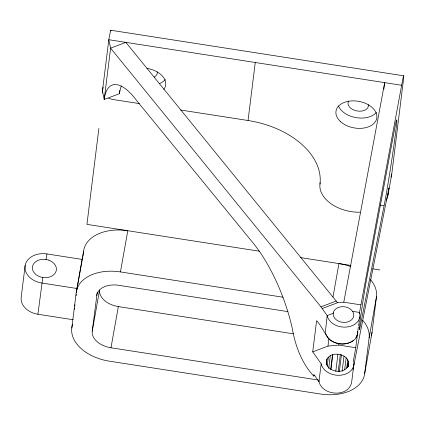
<?xml version="1.0" encoding="UTF-8"?>
<svg xmlns="http://www.w3.org/2000/svg" width="425" height="425" viewBox="0 0 425 425"><rect width="100%" height="100%" fill="white"/><g stroke="black" fill="none" stroke-linecap="round" stroke-linejoin="round"><path stroke-width="0.64" d="M357.473 333.439C356.766 341.466 347.108 344.749 340.122 343.942C335.888 343.336 331.835 341.689 328.647 338.794C324.418 332.913 321.576 326.182 316.609 320.652L312.72 351.884L321.188 363.736A16.517 12.522 7.1 0 0 340.643 375.206A16.517 12.522 7.1 0 0 353.467 360.591L355.767 347.719L358.36 326.899M25.155 265.492A19.481 14.769 7.1 0 0 41.799 283.034L77.047 288.517L82.243 259.425L46.994 253.943A19.481 14.769 7.1 0 0 25.155 265.492L21.266 296.714A19.481 14.769 7.1 0 0 37.91 314.25L73.158 319.738M37.91 314.25L42.797 277.44M370.478 279.57A41.374 26.956 10.1 0 1 376.481 296.714L372.034 332.408L364.671 373.602A41.374 26.956 10.1 0 1 320.471 394.017L109.326 361.165A41.374 26.956 10.1 0 1 71.793 328.031L76.24 292.336L83.603 251.143A41.374 26.956 10.1 0 1 127.803 230.727L120.445 271.926A41.374 26.956 10.1 0 0 76.24 292.336M74.455 309.331L74.614 308.029M74.858 306.08L75.018 304.778M76.155 295.672L76.314 294.371M76.558 292.421L76.723 291.12M76.882 289.818L77.323 286.285M82.312 258.868L82.524 257.194M82.955 256.333L83.603 251.143M98.887 128.435L86.939 224.373L259.606 251.239M110.914 30.701A27.317 0.717 -81.2 0 0 108.821 39.716L102.43 91.051L104.21 99.471L119.457 93.675L119.871 90.387M318.203 380.019L110.994 347.777A20.687 13.478 10.1 0 1 92.23 331.213L97.251 292.299M360.161 212.229A34.478 22.467 10.1 0 1 319.972 184.009A79.3 51.669 10.1 0 0 248.035 120.509L255.26 62.502M314.877 375.583L313.661 376.045L313.857 374.441L318.968 381.586C322.442 396.212 349.281 397.63 351.698 381.82L353.919 363.97M321.188 363.736L318.968 381.586A16.517 12.522 7.1 0 1 318.803 380.343M312.72 351.884L327.967 346.093L328.939 338.284M326.172 364.74L326.921 359.141C331.936 349.865 350.752 354.354 348.484 365.484M327.192 366.159L328.307 357.234M328.727 368.448L330.31 355.698M330.708 369.352L332.536 354.694M330.979 369.304L332.807 354.641M327.967 346.093L338.741 345.073L338.9 343.772M335.777 371.455L337.918 354.248M338.172 371.827L340.313 354.62M339.357 371.445L341.424 354.875M342.109 371.365L344.016 356.065M344.659 369.819L346.168 357.707M346.742 368.045L347.772 359.757M347.608 367.556L348.399 361.181M347.735 367.301L348.452 361.563M348.102 365.712L348.58 361.888M348.144 366.626L348.617 362.801M348.234 366.323L348.723 363.572M348.426 365.744L348.665 363.832M383.855 89.213L384.673 82.636L343.788 302.212L338.204 302.488L322.161 308.539M359.306 313.73L402.124 82.716A27.317 0.717 -81.2 0 1 403.118 82.53L391.765 174.011L388.083 194.607A34.478 22.467 10.1 0 1 386.203 200.202M358.525 325.598L358.764 323.643M358.928 322.341L359.173 320.392M359.332 319.09L359.577 317.135M364.671 373.602L369.118 337.907L376.481 296.714M388.083 194.607L388.918 187.914L353.005 369.5M45.996 259.532L46.994 253.943M103.121 87.189L102.43 91.051L102.754 92.894M71.793 328.031L72.447 324.392M92.23 331.213L99.588 290.02A20.687 13.478 10.1 0 0 118.357 306.584L293.436 333.827M110.994 347.777L118.357 306.584M319.972 184.009L320.206 182.718M332.966 297.054L338.948 263.585A41.374 26.956 10.1 0 1 350.668 266.581M359.311 318.415L359.545 317.13M384.088 205.732L360.087 327.112A30.504 0.802 -81.2 0 1 360.618 317.348A30.504 0.802 -81.2 0 1 366.552 279.491L395.022 126.746A47 1.238 -81.2 0 1 394.411 141.801A47 1.238 -81.2 0 1 384.088 205.732L380.168 205.126M348.394 365.048C344.845 376.252 322.618 371.232 326.921 359.141M355.996 337.737L357.361 334.73L357.813 332.738L357.632 331.505M353.637 340.319C344.909 347.071 328.876 344.144 325.476 332.977M401.699 85.287L108.821 39.716L110.601 48.158L320.949 306.839L336.196 301.049L337.413 302.743M333.264 313.262L327.192 315.573L325.327 332.408M110.888 30.249L403.723 75.815M139.416 103.604L112.582 99.429L108.625 98.308M180.636 110.022L248.035 120.509M300.263 257.566L350.986 265.455M372.608 268.823L379.817 269.944M343.788 302.212L360.82 304.863M120.445 271.926L283.066 297.229M352.479 311.339L359.465 312.428A16.517 12.522 7.1 0 1 346.641 327.038A16.517 12.522 7.1 0 1 327.192 315.573L320.949 306.839M287.953 311.631L118.777 285.308A20.687 13.478 10.1 0 0 96.677 295.518M338.741 345.073L355.767 347.719M313.661 376.045C301.596 363.024 295.263 345.637 292.257 328.382A91.194 34.053 69.2 0 0 251.706 241.283L136.792 100.752A58.427 21.818 69.2 0 0 104.21 99.471L110.601 48.158L125.853 42.362L336.196 301.049M119.457 93.675A58.427 21.818 69.2 0 1 121.359 85.988M391.765 174.011A34.478 22.467 10.1 0 1 391 177.188M376.47 112.386A20.687 13.478 10.1 0 1 356.113 117.64A20.687 13.478 10.1 0 1 338.454 105.91M368.433 104.725A10.343 6.742 10.1 0 1 356.952 110.941A10.343 6.742 10.1 0 1 348.574 101.054M146.912 68.382A20.687 13.478 10.1 0 1 163.875 89.335M165.325 79.533A20.687 13.478 10.1 0 1 159.306 83.629M157.292 71.873A10.343 6.742 10.1 0 1 154.211 77.079M372.034 332.408A41.374 26.956 10.1 0 1 371.248 335.851M362.706 320.296A41.374 26.956 10.1 0 1 369.118 337.907M333.28 312.805L333.216 314.856A10.343 7.841 7.1 0 0 345.908 322.32A10.343 7.841 7.1 0 0 353.079 312.205L351.788 310.335A10.343 7.841 7.1 0 0 341.025 306.776A10.343 7.841 7.1 0 0 333.28 312.805M48.307 260.01L45.231 259.372A12.065 9.148 7.1 0 0 32.608 266.045A12.065 9.148 7.1 0 0 40.487 276.962L43.562 277.599A12.065 9.148 7.1 0 0 56.185 270.932A12.065 9.148 7.1 0 0 48.307 260.01M340.76 121.842A20.687 13.478 10.1 0 0 375.695 121.157A20.687 13.478 10.1 0 0 352.707 100.868A20.687 13.478 10.1 0 0 340.76 121.842"/></g></svg>
